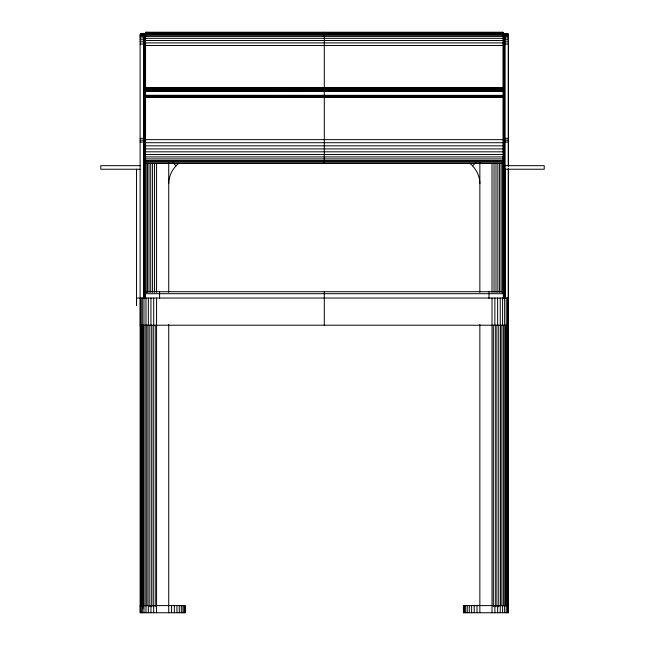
<?xml version="1.0" encoding="UTF-8"?>
<svg xmlns="http://www.w3.org/2000/svg" width="645" height="645" viewBox="0 0 645 645"><rect width="100%" height="100%" fill="white"/><g stroke="black" fill="none" stroke-linecap="round" stroke-linejoin="round"><path stroke-width="0.97" d="M499.585 292.298L499.585 163.354M503.487 298.393L503.487 33.5L502.536 33.403L507.655 33.588L508.462 35.467L508.462 166.41M504.729 298.377L504.729 34.467L504.269 33.822L507.938 33.822M504.89 298.038L504.89 169.24L544.227 169.24L544.227 165.668L504.89 165.668M508.462 169.24L508.462 298.038L136.538 298.038L136.538 305.198L136.538 169.24M168.724 183.599C168.772 177.028 171.441 170.586 176.053 165.902L172.723 162.564M140.11 605.599L185.171 605.599L185.171 612.75L140.11 612.75L140.11 35.467L140.642 33.822L141.876 33.403M143.69 298.369L143.69 35.467L144.77 33.588M145.552 91.985L146.149 88.365M475.857 162.564L472.519 165.902C477.139 170.586 479.807 177.028 479.856 183.599M175.932 165.773L178.907 163.266M147.108 291.709L501.915 291.709M500.181 32.581L503.027 32.331L503.027 163.298M141.4 33.443L146.044 33.403L140.916 33.588M146.842 291.709L147.423 291.548A2.145 2.145 0 0 0 145.278 293.693L145.278 298.458M146.665 291.709L147.423 291.548M148.39 32.581L145.552 32.331L145.552 163.298M507.373 34.274L508.26 34.249L508.26 166.257M145.883 32.274L502.689 32.274M145.552 32.427L503.027 32.427M145.552 32.613L503.027 32.613M145.552 32.943L503.027 32.943M145.552 33.089L503.027 33.089M145.552 33.596L503.027 33.596M503.487 33.5L507.655 33.588M140.642 33.822L144.311 33.822L144.319 298.57M140.368 34.161L144.037 34.161M504.543 34.161L508.204 34.161M145.552 34.274L503.027 34.274M140.239 34.628L143.811 34.628M504.729 34.467L508.341 34.628M140.167 35.088L143.738 35.088M504.761 34.628L504.833 35.088L508.413 35.088M145.552 35.273L503.027 35.273M140.11 35.467L143.69 35.467M504.833 35.088L508.462 35.467M140.11 36.354L143.69 36.354M145.552 36.418L503.027 36.418M504.89 36.354L508.462 36.354M140.11 37.926L143.69 37.926M504.89 37.926L508.462 37.926M145.552 38.329L503.027 38.329M140.11 39.756L143.69 39.756M504.89 39.756L508.462 39.756M145.552 40.514L503.027 40.514M140.11 41.804L143.69 41.804M504.89 41.804L508.462 41.804M145.552 42.917L503.027 42.917M140.11 44.005L143.69 44.005M504.89 44.005L508.462 44.005M145.552 45.497L503.027 45.497M145.552 87.696L503.027 87.696M145.552 88.188L503.027 88.188M145.552 88.688L503.027 88.688M145.552 89.179L503.027 89.179M145.552 89.647L503.027 89.647M145.552 90.074L503.027 90.074M145.552 90.461L503.027 90.461M145.552 90.784L503.027 90.784M145.552 91.034L503.027 91.034M145.552 91.203L503.027 91.203M145.552 95.645L503.027 95.645M145.552 95.895L503.027 95.895M145.552 96.218L503.027 96.218M145.552 96.597L503.027 96.597M145.552 97.032L503.027 97.032M145.552 97.5L503.027 97.5M140.11 138.352L143.69 138.352M504.89 138.352L508.462 138.352M145.552 139.642L503.027 139.642M140.11 140.191L143.69 140.191M504.89 140.191L508.462 140.191M140.11 142.053L143.69 142.053M504.89 142.053L508.462 142.053M145.552 142.714L503.027 142.714M145.552 145.826L503.027 145.826M145.552 148.898L503.027 148.898M145.552 151.825L503.027 151.825M145.552 154.526L503.027 154.526M145.552 156.912L503.027 156.912M145.552 158.92L503.027 158.92M145.552 160.476L503.027 160.476M145.552 161.54L503.027 161.54M145.552 163.04L503.027 163.04M145.552 163.209L503.027 163.209M140.11 165.668L100.773 165.668L100.773 169.24L140.11 169.24M145.278 293.693L503.302 293.693L503.302 298.458M140.11 325.217L508.462 325.217M508.462 605.599L463.4 605.599L463.4 612.75L508.462 612.75L508.462 168.256M141.07 611.783L140.594 611.783L140.594 325.217M508.462 611.783L507.954 611.783L507.978 325.217M140.312 34.249L141.199 34.274M506.704 33.403L507.172 33.443M503.302 293.693A2.145 2.145 0 0 0 501.149 291.548L501.729 291.709M503.801 33.588L504.261 33.814L504.261 298.57M469.673 163.266L472.648 165.773M508.341 325.217L508.341 611.783M508.26 168.272L508.212 612.75M507.51 325.217L507.51 605.752M507.47 298.038L507.47 325.217M507.47 605.599L507.47 612.75M506.72 325.217L506.72 605.752M506.26 298.038L506.26 325.217M506.26 605.599L506.26 612.75M505.72 325.217L505.72 605.752M504.89 35.467L504.89 298.369M504.761 325.217L504.761 605.752M504.616 298.038L504.616 325.217M504.616 605.599L504.616 612.75M503.398 325.217L503.398 605.752M502.584 298.038L502.584 325.217M502.584 605.599L502.584 612.75M502.431 163.354L502.431 292.298M501.875 325.217L501.875 605.752M501.117 163.354L501.117 292.298M500.528 325.217L500.528 605.752M500.238 298.038L500.238 325.217M500.238 605.599L500.238 612.75M498.746 325.217L498.746 606.76M497.859 163.354L497.859 292.298M497.642 298.038L497.642 325.217M497.642 605.599L497.642 612.75M496.884 325.217L496.884 606.76M495.989 163.354L495.989 292.298M495.312 325.217L495.312 606.76M494.868 298.038L494.868 325.217M494.868 605.599L494.868 612.75M494.03 163.354L494.03 292.298M493.328 325.217L493.328 606.76M492.014 163.354L492.014 292.298M492.014 298.038L492.014 612.75M488.991 291.548L488.991 298.458M479.856 162.572L479.856 292.298M479.856 324.54L479.856 612.75M476.994 605.599L476.994 612.75M474.228 605.599L474.228 612.75M471.632 605.599L471.632 612.75M469.278 605.599L469.278 612.75M467.254 605.599L467.254 612.75M465.609 605.599L465.609 612.75M464.392 605.599L464.392 612.75M463.65 605.599L463.65 612.75M324.29 32.25L324.29 163.298M324.29 291.548L324.29 325.217M184.922 605.599L184.922 612.75M184.18 605.599L184.18 612.75M182.97 605.599L182.97 612.75M181.326 605.599L181.326 612.75M179.294 605.599L179.294 612.75M176.948 605.599L176.948 612.75M174.352 605.599L174.352 612.75M171.578 605.599L171.578 612.75M168.724 162.572L168.724 292.298M168.724 324.54L168.724 612.75M159.581 291.548L159.581 298.458M156.566 163.354L156.566 292.298M156.566 298.038L156.566 612.75M155.243 325.217L155.243 606.76M154.55 163.354L154.55 292.298M153.703 298.038L153.703 325.217M153.703 605.599L153.703 612.75M153.268 325.217L153.268 606.76M152.583 163.354L152.583 292.298M151.688 325.217L151.688 606.76M150.938 298.038L150.938 325.217M150.938 605.599L150.938 612.75M150.72 163.354L150.72 292.298M149.825 325.217L149.825 606.76M148.995 163.354L148.995 292.298M148.334 298.038L148.334 325.217M148.334 605.599L148.334 612.75M148.052 325.217L148.052 605.752M147.463 163.354L147.463 292.298M146.697 325.217L146.697 605.752M146.149 163.354L146.149 292.298M145.988 298.038L145.988 325.217M145.988 605.599L145.988 612.75M145.093 33.5L145.093 298.393M145.181 325.217L145.181 605.752M143.964 298.038L143.964 325.217M143.964 605.599L143.964 612.75M143.843 34.467L143.843 298.377M143.819 325.217L143.819 605.752M142.851 325.217L142.851 608.767M142.319 298.038L142.319 325.217M142.319 605.599L142.319 612.75M141.852 325.217L141.852 605.752M141.102 298.038L141.102 612.75M140.36 298.038L140.36 325.217M140.36 605.599L140.36 612.75M503.027 95.387L145.552 95.387L503.027 95.476"/></g></svg>
